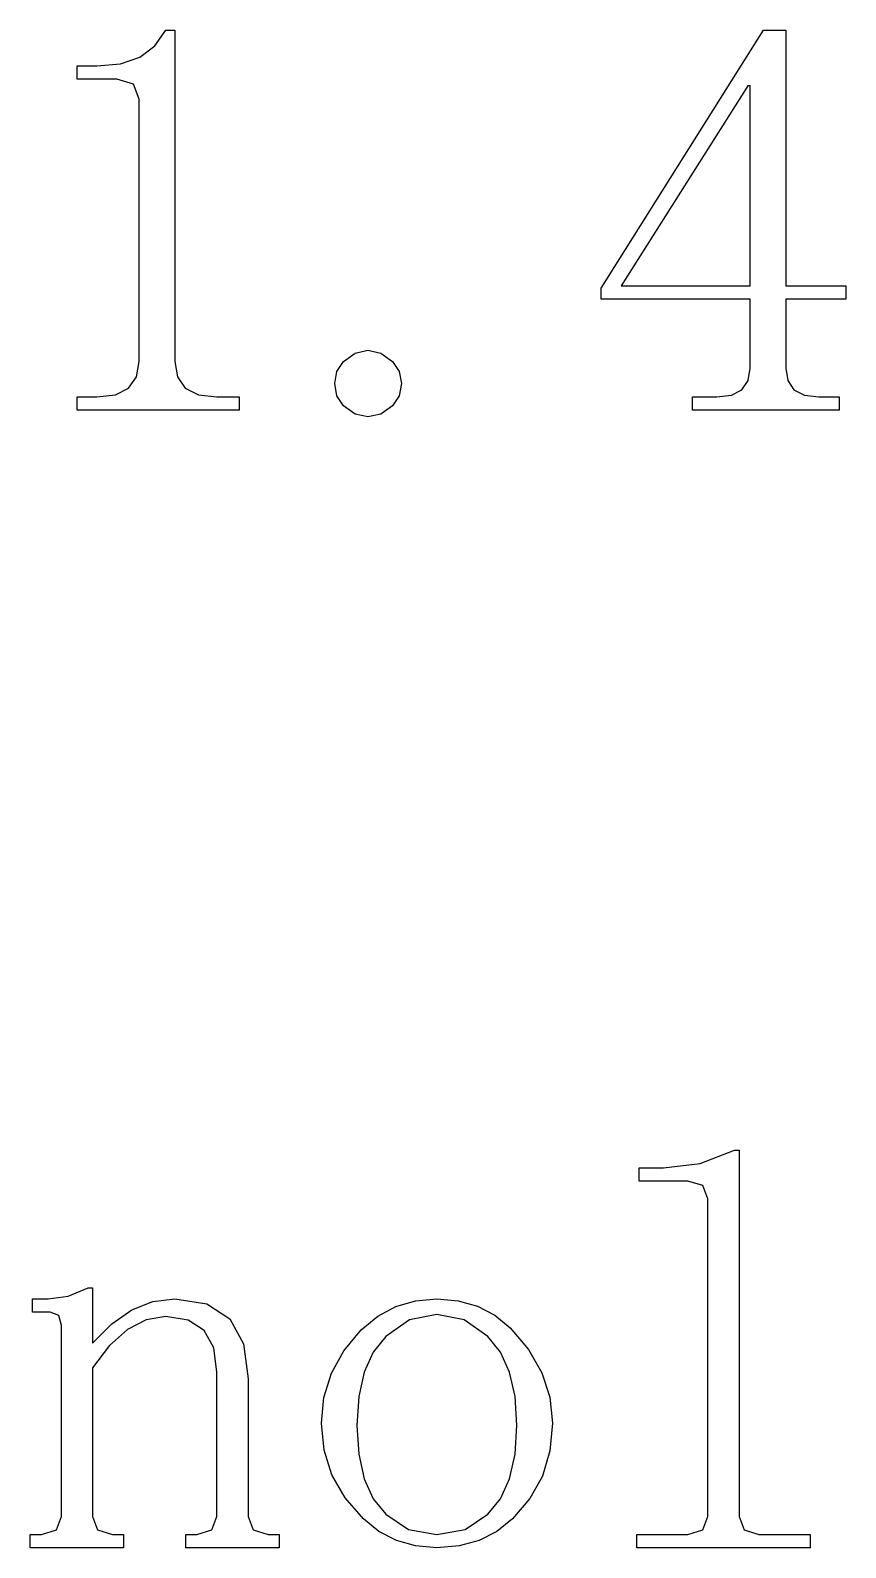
# Model space of a CAD drawing. Extents: x -200 to 421, y -75 to 295.
# Drawn here: x -64.96 to -51.61, y 5.7 to 30.54 of the extents above; entities that cross this region are included whole.
import ezdxf

# ---------------------------------------------------------------- set-up
doc = ezdxf.new("R2010")
doc.units = 0
doc.layers.get('0').update_dxf_attribs({"linetype": 'CONTINUOUS'})

# ---------------------------------------------------------------- blocks, each defined once
blk = doc.blocks.new('BLOCK_988')
at = {"color": 7}
blk.add_lwpolyline([(-62.595, 30.538), (-62.595, 25.119)], dxfattribs=at)
blk = doc.blocks.new('BLOCK_989')
at = {"color": 7}
blk.add_lwpolyline([(-62.595, 25.119), (-62.552, 24.865)], dxfattribs=at)
blk = doc.blocks.new('BLOCK_990')
at = {"color": 7}
blk.add_lwpolyline([(-62.552, 24.865), (-62.422, 24.683)], dxfattribs=at)
blk = doc.blocks.new('BLOCK_991')
at = {"color": 7}
blk.add_lwpolyline([(-62.422, 24.683), (-62.207, 24.574)], dxfattribs=at)
blk = doc.blocks.new('BLOCK_992')
at = {"color": 7}
blk.add_lwpolyline([(-62.207, 24.574), (-61.904, 24.538)], dxfattribs=at)
blk = doc.blocks.new('BLOCK_993')
at = {"color": 7}
blk.add_lwpolyline([(-61.904, 24.538), (-61.541, 24.538)], dxfattribs=at)
blk = doc.blocks.new('BLOCK_994')
at = {"color": 7}
blk.add_lwpolyline([(-61.541, 24.538), (-61.541, 24.319)], dxfattribs=at)
blk = doc.blocks.new('BLOCK_995')
at = {"color": 7}
blk.add_lwpolyline([(-61.541, 24.319), (-64.195, 24.319)], dxfattribs=at)
blk = doc.blocks.new('BLOCK_996')
at = {"color": 7}
blk.add_lwpolyline([(-64.195, 24.319), (-64.195, 24.538)], dxfattribs=at)
blk = doc.blocks.new('BLOCK_997')
at = {"color": 7}
blk.add_lwpolyline([(-64.195, 24.538), (-63.868, 24.538)], dxfattribs=at)
blk = doc.blocks.new('BLOCK_998')
at = {"color": 7}
blk.add_lwpolyline([(-63.868, 24.538), (-63.566, 24.574)], dxfattribs=at)
blk = doc.blocks.new('BLOCK_999')
at = {"color": 7}
blk.add_lwpolyline([(-63.566, 24.574), (-63.35, 24.683)], dxfattribs=at)
blk = doc.blocks.new('BLOCK_1000')
at = {"color": 7}
blk.add_lwpolyline([(-63.35, 24.683), (-63.22, 24.865)], dxfattribs=at)
blk = doc.blocks.new('BLOCK_1001')
at = {"color": 7}
blk.add_lwpolyline([(-63.22, 24.865), (-63.177, 25.119)], dxfattribs=at)
blk = doc.blocks.new('BLOCK_1002')
at = {"color": 7}
blk.add_lwpolyline([(-63.177, 25.119), (-63.177, 29.41)], dxfattribs=at)
blk = doc.blocks.new('BLOCK_1003')
at = {"color": 7}
blk.add_lwpolyline([(-63.177, 29.41), (-63.268, 29.656)], dxfattribs=at)
blk = doc.blocks.new('BLOCK_1004')
at = {"color": 7}
blk.add_lwpolyline([(-63.268, 29.656), (-63.541, 29.738)], dxfattribs=at)
blk = doc.blocks.new('BLOCK_1005')
at = {"color": 7}
blk.add_lwpolyline([(-63.541, 29.738), (-64.195, 29.738)], dxfattribs=at)
blk = doc.blocks.new('BLOCK_1006')
at = {"color": 7}
blk.add_lwpolyline([(-64.195, 29.738), (-64.195, 29.956)], dxfattribs=at)
blk = doc.blocks.new('BLOCK_1007')
at = {"color": 7}
blk.add_lwpolyline([(-64.195, 29.956), (-63.868, 29.956)], dxfattribs=at)
blk = doc.blocks.new('BLOCK_1008')
at = {"color": 7}
blk.add_lwpolyline([(-63.868, 29.956), (-63.484, 29.992)], dxfattribs=at)
blk = doc.blocks.new('BLOCK_1009')
at = {"color": 7}
blk.add_lwpolyline([(-63.484, 29.992), (-63.168, 30.101)], dxfattribs=at)
blk = doc.blocks.new('BLOCK_1010')
at = {"color": 7}
blk.add_lwpolyline([(-63.168, 30.101), (-62.92, 30.283)], dxfattribs=at)
blk = doc.blocks.new('BLOCK_1011')
at = {"color": 7}
blk.add_lwpolyline([(-62.92, 30.283), (-62.741, 30.538)], dxfattribs=at)
blk = doc.blocks.new('BLOCK_1012')
at = {"color": 7}
blk.add_lwpolyline([(-62.741, 30.538), (-62.595, 30.538)], dxfattribs=at)
blk = doc.blocks.new('BLOCK_1013')
at = {"color": 7}
blk.add_lwpolyline([(-59.032, 24.392), (-59.222, 24.256)], dxfattribs=at)
blk = doc.blocks.new('BLOCK_1014')
at = {"color": 7}
blk.add_lwpolyline([(-59.222, 24.256), (-59.432, 24.21)], dxfattribs=at)
blk = doc.blocks.new('BLOCK_1015')
at = {"color": 7}
blk.add_lwpolyline([(-59.432, 24.21), (-59.641, 24.256)], dxfattribs=at)
blk = doc.blocks.new('BLOCK_1016')
at = {"color": 7}
blk.add_lwpolyline([(-59.641, 24.256), (-59.832, 24.392)], dxfattribs=at)
blk = doc.blocks.new('BLOCK_1017')
at = {"color": 7}
blk.add_lwpolyline([(-59.832, 24.392), (-59.941, 24.556)], dxfattribs=at)
blk = doc.blocks.new('BLOCK_1018')
at = {"color": 7}
blk.add_lwpolyline([(-59.941, 24.556), (-59.977, 24.756)], dxfattribs=at)
blk = doc.blocks.new('BLOCK_1019')
at = {"color": 7}
blk.add_lwpolyline([(-59.977, 24.756), (-59.941, 24.956)], dxfattribs=at)
blk = doc.blocks.new('BLOCK_1020')
at = {"color": 7}
blk.add_lwpolyline([(-59.941, 24.956), (-59.832, 25.119)], dxfattribs=at)
blk = doc.blocks.new('BLOCK_1021')
at = {"color": 7}
blk.add_lwpolyline([(-59.832, 25.119), (-59.641, 25.256)], dxfattribs=at)
blk = doc.blocks.new('BLOCK_1022')
at = {"color": 7}
blk.add_lwpolyline([(-59.641, 25.256), (-59.432, 25.301)], dxfattribs=at)
blk = doc.blocks.new('BLOCK_1023')
at = {"color": 7}
blk.add_lwpolyline([(-59.432, 25.301), (-59.222, 25.256)], dxfattribs=at)
blk = doc.blocks.new('BLOCK_1024')
at = {"color": 7}
blk.add_lwpolyline([(-59.222, 25.256), (-59.032, 25.119)], dxfattribs=at)
blk = doc.blocks.new('BLOCK_1025')
at = {"color": 7}
blk.add_lwpolyline([(-59.032, 25.119), (-58.922, 24.956)], dxfattribs=at)
blk = doc.blocks.new('BLOCK_1026')
at = {"color": 7}
blk.add_lwpolyline([(-58.922, 24.956), (-58.886, 24.756)], dxfattribs=at)
blk = doc.blocks.new('BLOCK_1027')
at = {"color": 7}
blk.add_lwpolyline([(-58.886, 24.756), (-58.922, 24.556)], dxfattribs=at)
blk = doc.blocks.new('BLOCK_1028')
at = {"color": 7}
blk.add_lwpolyline([(-58.922, 24.556), (-59.032, 24.392)], dxfattribs=at)
blk = doc.blocks.new('BLOCK_1029')
at = {"color": 7}
blk.add_lwpolyline([(-52.595, 25.01), (-52.561, 24.804)], dxfattribs=at)
blk = doc.blocks.new('BLOCK_1030')
at = {"color": 7}
blk.add_lwpolyline([(-52.561, 24.804), (-52.459, 24.656)], dxfattribs=at)
blk = doc.blocks.new('BLOCK_1031')
at = {"color": 7}
blk.add_lwpolyline([(-52.459, 24.656), (-52.288, 24.567)], dxfattribs=at)
blk = doc.blocks.new('BLOCK_1032')
at = {"color": 7}
blk.add_lwpolyline([(-52.288, 24.567), (-52.05, 24.538)], dxfattribs=at)
blk = doc.blocks.new('BLOCK_1033')
at = {"color": 7}
blk.add_lwpolyline([(-52.05, 24.538), (-51.722, 24.538)], dxfattribs=at)
blk = doc.blocks.new('BLOCK_1034')
at = {"color": 7}
blk.add_lwpolyline([(-51.722, 24.538), (-51.722, 24.319)], dxfattribs=at)
blk = doc.blocks.new('BLOCK_1035')
at = {"color": 7}
blk.add_lwpolyline([(-51.722, 24.319), (-54.122, 24.319)], dxfattribs=at)
blk = doc.blocks.new('BLOCK_1036')
at = {"color": 7}
blk.add_lwpolyline([(-54.122, 24.319), (-54.122, 24.538)], dxfattribs=at)
blk = doc.blocks.new('BLOCK_1037')
at = {"color": 7}
blk.add_lwpolyline([(-54.122, 24.538), (-53.722, 24.538)], dxfattribs=at)
blk = doc.blocks.new('BLOCK_1038')
at = {"color": 7}
blk.add_lwpolyline([(-53.722, 24.538), (-53.484, 24.567)], dxfattribs=at)
blk = doc.blocks.new('BLOCK_1039')
at = {"color": 7}
blk.add_lwpolyline([(-53.484, 24.567), (-53.313, 24.656)], dxfattribs=at)
blk = doc.blocks.new('BLOCK_1040')
at = {"color": 7}
blk.add_lwpolyline([(-53.313, 24.656), (-53.211, 24.804)], dxfattribs=at)
blk = doc.blocks.new('BLOCK_1041')
at = {"color": 7}
blk.add_lwpolyline([(-53.211, 24.804), (-53.177, 25.01)], dxfattribs=at)
blk = doc.blocks.new('BLOCK_1042')
at = {"color": 7}
blk.add_lwpolyline([(-53.177, 25.01), (-53.177, 26.138)], dxfattribs=at)
blk = doc.blocks.new('BLOCK_1043')
at = {"color": 7}
blk.add_lwpolyline([(-53.177, 26.138), (-55.613, 26.138)], dxfattribs=at)
blk = doc.blocks.new('BLOCK_1044')
at = {"color": 7}
blk.add_lwpolyline([(-55.613, 26.138), (-55.613, 26.319)], dxfattribs=at)
blk = doc.blocks.new('BLOCK_1045')
at = {"color": 7}
blk.add_lwpolyline([(-55.613, 26.319), (-52.959, 30.538)], dxfattribs=at)
blk = doc.blocks.new('BLOCK_1046')
at = {"color": 7}
blk.add_lwpolyline([(-52.959, 30.538), (-52.595, 30.538)], dxfattribs=at)
blk = doc.blocks.new('BLOCK_1047')
at = {"color": 7}
blk.add_lwpolyline([(-52.595, 30.538), (-52.595, 26.356)], dxfattribs=at)
blk = doc.blocks.new('BLOCK_1048')
at = {"color": 7}
blk.add_lwpolyline([(-52.595, 26.356), (-51.613, 26.356)], dxfattribs=at)
blk = doc.blocks.new('BLOCK_1049')
at = {"color": 7}
blk.add_lwpolyline([(-51.613, 26.356), (-51.613, 26.138)], dxfattribs=at)
blk = doc.blocks.new('BLOCK_1050')
at = {"color": 7}
blk.add_lwpolyline([(-51.613, 26.138), (-52.595, 26.138)], dxfattribs=at)
blk = doc.blocks.new('BLOCK_1051')
at = {"color": 7}
blk.add_lwpolyline([(-52.595, 26.138), (-52.595, 25.01)], dxfattribs=at)
blk = doc.blocks.new('BLOCK_1052')
at = {"color": 7}
blk.add_lwpolyline([(-53.213, 29.629), (-55.286, 26.356)], dxfattribs=at)
blk = doc.blocks.new('BLOCK_1053')
at = {"color": 7}
blk.add_lwpolyline([(-55.286, 26.356), (-53.177, 26.356)], dxfattribs=at)
blk = doc.blocks.new('BLOCK_1054')
at = {"color": 7}
blk.add_lwpolyline([(-53.177, 26.356), (-53.177, 29.629)], dxfattribs=at)
blk = doc.blocks.new('BLOCK_1055')
at = {"color": 7}
blk.add_lwpolyline([(-53.177, 29.629), (-53.213, 29.629)], dxfattribs=at)
blk = doc.blocks.new('BLOCK_1788')
at = {"color": 7}
blk.add_lwpolyline([(-64.45, 9.338), (-64.495, 9.501)], dxfattribs=at)
blk = doc.blocks.new('BLOCK_1789')
at = {"color": 7}
blk.add_lwpolyline([(-64.495, 9.501), (-64.632, 9.556)], dxfattribs=at)
blk = doc.blocks.new('BLOCK_1790')
at = {"color": 7}
blk.add_lwpolyline([(-64.632, 9.556), (-64.922, 9.556)], dxfattribs=at)
blk = doc.blocks.new('BLOCK_1791')
at = {"color": 7}
blk.add_lwpolyline([(-64.922, 9.556), (-64.922, 9.774)], dxfattribs=at)
blk = doc.blocks.new('BLOCK_1792')
at = {"color": 7}
blk.add_lwpolyline([(-64.922, 9.774), (-64.668, 9.774)], dxfattribs=at)
blk = doc.blocks.new('BLOCK_1793')
at = {"color": 7}
blk.add_lwpolyline([(-64.668, 9.774), (-64.341, 9.819)], dxfattribs=at)
blk = doc.blocks.new('BLOCK_1794')
at = {"color": 7}
blk.add_lwpolyline([(-64.341, 9.819), (-64.013, 9.956)], dxfattribs=at)
blk = doc.blocks.new('BLOCK_1795')
at = {"color": 7}
blk.add_lwpolyline([(-64.013, 9.956), (-63.941, 9.956)], dxfattribs=at)
blk = doc.blocks.new('BLOCK_1796')
at = {"color": 7}
blk.add_lwpolyline([(-63.941, 9.956), (-63.941, 9.047)], dxfattribs=at)
blk = doc.blocks.new('BLOCK_1797')
at = {"color": 7}
blk.add_lwpolyline([(-63.941, 9.047), (-63.625, 9.365)], dxfattribs=at)
blk = doc.blocks.new('BLOCK_1798')
at = {"color": 7}
blk.add_lwpolyline([(-63.625, 9.365), (-63.295, 9.592)], dxfattribs=at)
blk = doc.blocks.new('BLOCK_1799')
at = {"color": 7}
blk.add_lwpolyline([(-63.295, 9.592), (-62.952, 9.729)], dxfattribs=at)
blk = doc.blocks.new('BLOCK_1800')
at = {"color": 7}
blk.add_lwpolyline([(-62.952, 9.729), (-62.595, 9.774)], dxfattribs=at)
blk = doc.blocks.new('BLOCK_1801')
at = {"color": 7}
blk.add_lwpolyline([(-62.595, 9.774), (-62.07, 9.692)], dxfattribs=at)
blk = doc.blocks.new('BLOCK_1802')
at = {"color": 7}
blk.add_lwpolyline([(-62.07, 9.692), (-61.695, 9.447)], dxfattribs=at)
blk = doc.blocks.new('BLOCK_1803')
at = {"color": 7}
blk.add_lwpolyline([(-61.695, 9.447), (-61.47, 9.038)], dxfattribs=at)
blk = doc.blocks.new('BLOCK_1804')
at = {"color": 7}
blk.add_lwpolyline([(-61.47, 9.038), (-61.395, 8.465)], dxfattribs=at)
blk = doc.blocks.new('BLOCK_1805')
at = {"color": 7}
blk.add_lwpolyline([(-61.395, 8.465), (-61.395, 6.21)], dxfattribs=at)
blk = doc.blocks.new('BLOCK_1806')
at = {"color": 7}
blk.add_lwpolyline([(-61.395, 6.21), (-61.313, 5.992)], dxfattribs=at)
blk = doc.blocks.new('BLOCK_1807')
at = {"color": 7}
blk.add_lwpolyline([(-61.313, 5.992), (-61.068, 5.919)], dxfattribs=at)
blk = doc.blocks.new('BLOCK_1808')
at = {"color": 7}
blk.add_lwpolyline([(-61.068, 5.919), (-60.886, 5.919)], dxfattribs=at)
blk = doc.blocks.new('BLOCK_1809')
at = {"color": 7}
blk.add_lwpolyline([(-60.886, 5.919), (-60.886, 5.701)], dxfattribs=at)
blk = doc.blocks.new('BLOCK_1810')
at = {"color": 7}
blk.add_lwpolyline([(-60.886, 5.701), (-62.413, 5.701)], dxfattribs=at)
blk = doc.blocks.new('BLOCK_1811')
at = {"color": 7}
blk.add_lwpolyline([(-62.413, 5.701), (-62.413, 5.919)], dxfattribs=at)
blk = doc.blocks.new('BLOCK_1812')
at = {"color": 7}
blk.add_lwpolyline([(-62.413, 5.919), (-62.232, 5.919)], dxfattribs=at)
blk = doc.blocks.new('BLOCK_1813')
at = {"color": 7}
blk.add_lwpolyline([(-62.232, 5.919), (-61.986, 5.992)], dxfattribs=at)
blk = doc.blocks.new('BLOCK_1814')
at = {"color": 7}
blk.add_lwpolyline([(-61.986, 5.992), (-61.904, 6.21)], dxfattribs=at)
blk = doc.blocks.new('BLOCK_1815')
at = {"color": 7}
blk.add_lwpolyline([(-61.904, 6.21), (-61.904, 8.574)], dxfattribs=at)
blk = doc.blocks.new('BLOCK_1816')
at = {"color": 7}
blk.add_lwpolyline([(-61.904, 8.574), (-61.957, 8.972)], dxfattribs=at)
blk = doc.blocks.new('BLOCK_1817')
at = {"color": 7}
blk.add_lwpolyline([(-61.957, 8.972), (-62.113, 9.256)], dxfattribs=at)
blk = doc.blocks.new('BLOCK_1818')
at = {"color": 7}
blk.add_lwpolyline([(-62.113, 9.256), (-62.375, 9.426)], dxfattribs=at)
blk = doc.blocks.new('BLOCK_1819')
at = {"color": 7}
blk.add_lwpolyline([(-62.375, 9.426), (-62.741, 9.483)], dxfattribs=at)
blk = doc.blocks.new('BLOCK_1820')
at = {"color": 7}
blk.add_lwpolyline([(-62.741, 9.483), (-63.061, 9.431)], dxfattribs=at)
blk = doc.blocks.new('BLOCK_1821')
at = {"color": 7}
blk.add_lwpolyline([(-63.061, 9.431), (-63.368, 9.274)], dxfattribs=at)
blk = doc.blocks.new('BLOCK_1822')
at = {"color": 7}
blk.add_lwpolyline([(-63.368, 9.274), (-63.661, 9.013)], dxfattribs=at)
blk = doc.blocks.new('BLOCK_1823')
at = {"color": 7}
blk.add_lwpolyline([(-63.661, 9.013), (-63.941, 8.647)], dxfattribs=at)
blk = doc.blocks.new('BLOCK_1824')
at = {"color": 7}
blk.add_lwpolyline([(-63.941, 8.647), (-63.941, 6.21)], dxfattribs=at)
blk = doc.blocks.new('BLOCK_1825')
at = {"color": 7}
blk.add_lwpolyline([(-63.941, 6.21), (-63.859, 5.992)], dxfattribs=at)
blk = doc.blocks.new('BLOCK_1826')
at = {"color": 7}
blk.add_lwpolyline([(-63.859, 5.992), (-63.613, 5.919)], dxfattribs=at)
blk = doc.blocks.new('BLOCK_1827')
at = {"color": 7}
blk.add_lwpolyline([(-63.613, 5.919), (-63.432, 5.919)], dxfattribs=at)
blk = doc.blocks.new('BLOCK_1828')
at = {"color": 7}
blk.add_lwpolyline([(-63.432, 5.919), (-63.432, 5.701)], dxfattribs=at)
blk = doc.blocks.new('BLOCK_1829')
at = {"color": 7}
blk.add_lwpolyline([(-63.432, 5.701), (-64.959, 5.701)], dxfattribs=at)
blk = doc.blocks.new('BLOCK_1830')
at = {"color": 7}
blk.add_lwpolyline([(-64.959, 5.701), (-64.959, 5.919)], dxfattribs=at)
blk = doc.blocks.new('BLOCK_1831')
at = {"color": 7}
blk.add_lwpolyline([(-64.959, 5.919), (-64.777, 5.919)], dxfattribs=at)
blk = doc.blocks.new('BLOCK_1832')
at = {"color": 7}
blk.add_lwpolyline([(-64.777, 5.919), (-64.532, 5.992)], dxfattribs=at)
blk = doc.blocks.new('BLOCK_1833')
at = {"color": 7}
blk.add_lwpolyline([(-64.532, 5.992), (-64.45, 6.21)], dxfattribs=at)
blk = doc.blocks.new('BLOCK_1834')
at = {"color": 7}
blk.add_lwpolyline([(-64.45, 6.21), (-64.45, 9.338)], dxfattribs=at)
blk = doc.blocks.new('BLOCK_1835')
at = {"color": 7}
blk.add_lwpolyline([(-58.304, 9.774), (-57.957, 9.744)], dxfattribs=at)
blk = doc.blocks.new('BLOCK_1836')
at = {"color": 7}
blk.add_lwpolyline([(-57.957, 9.744), (-57.641, 9.656)], dxfattribs=at)
blk = doc.blocks.new('BLOCK_1837')
at = {"color": 7}
blk.add_lwpolyline([(-57.641, 9.656), (-57.357, 9.508)], dxfattribs=at)
blk = doc.blocks.new('BLOCK_1838')
at = {"color": 7}
blk.add_lwpolyline([(-57.357, 9.508), (-57.104, 9.301)], dxfattribs=at)
blk = doc.blocks.new('BLOCK_1839')
at = {"color": 7}
blk.add_lwpolyline([(-57.104, 9.301), (-56.802, 8.944)], dxfattribs=at)
blk = doc.blocks.new('BLOCK_1840')
at = {"color": 7}
blk.add_lwpolyline([(-56.802, 8.944), (-56.586, 8.565)], dxfattribs=at)
blk = doc.blocks.new('BLOCK_1841')
at = {"color": 7}
blk.add_lwpolyline([(-56.586, 8.565), (-56.457, 8.163)], dxfattribs=at)
blk = doc.blocks.new('BLOCK_1842')
at = {"color": 7}
blk.add_lwpolyline([(-56.457, 8.163), (-56.413, 7.738)], dxfattribs=at)
blk = doc.blocks.new('BLOCK_1843')
at = {"color": 7}
blk.add_lwpolyline([(-56.413, 7.738), (-56.454, 7.285)], dxfattribs=at)
blk = doc.blocks.new('BLOCK_1844')
at = {"color": 7}
blk.add_lwpolyline([(-56.454, 7.285), (-56.577, 6.874)], dxfattribs=at)
blk = doc.blocks.new('BLOCK_1845')
at = {"color": 7}
blk.add_lwpolyline([(-56.577, 6.874), (-56.782, 6.504)], dxfattribs=at)
blk = doc.blocks.new('BLOCK_1846')
at = {"color": 7}
blk.add_lwpolyline([(-56.782, 6.504), (-57.068, 6.174)], dxfattribs=at)
blk = doc.blocks.new('BLOCK_1847')
at = {"color": 7}
blk.add_lwpolyline([(-57.068, 6.174), (-57.322, 5.967)], dxfattribs=at)
blk = doc.blocks.new('BLOCK_1848')
at = {"color": 7}
blk.add_lwpolyline([(-57.322, 5.967), (-57.613, 5.819)], dxfattribs=at)
blk = doc.blocks.new('BLOCK_1849')
at = {"color": 7}
blk.add_lwpolyline([(-57.613, 5.819), (-57.941, 5.731)], dxfattribs=at)
blk = doc.blocks.new('BLOCK_1850')
at = {"color": 7}
blk.add_lwpolyline([(-57.941, 5.731), (-58.304, 5.701)], dxfattribs=at)
blk = doc.blocks.new('BLOCK_1851')
at = {"color": 7}
blk.add_lwpolyline([(-58.304, 5.701), (-58.652, 5.731)], dxfattribs=at)
blk = doc.blocks.new('BLOCK_1852')
at = {"color": 7}
blk.add_lwpolyline([(-58.652, 5.731), (-58.968, 5.819)], dxfattribs=at)
blk = doc.blocks.new('BLOCK_1853')
at = {"color": 7}
blk.add_lwpolyline([(-58.968, 5.819), (-59.252, 5.967)], dxfattribs=at)
blk = doc.blocks.new('BLOCK_1854')
at = {"color": 7}
blk.add_lwpolyline([(-59.252, 5.967), (-59.504, 6.174)], dxfattribs=at)
blk = doc.blocks.new('BLOCK_1855')
at = {"color": 7}
blk.add_lwpolyline([(-59.504, 6.174), (-59.807, 6.517)], dxfattribs=at)
blk = doc.blocks.new('BLOCK_1856')
at = {"color": 7}
blk.add_lwpolyline([(-59.807, 6.517), (-60.022, 6.892)], dxfattribs=at)
blk = doc.blocks.new('BLOCK_1857')
at = {"color": 7}
blk.add_lwpolyline([(-60.022, 6.892), (-60.152, 7.299)], dxfattribs=at)
blk = doc.blocks.new('BLOCK_1858')
at = {"color": 7}
blk.add_lwpolyline([(-60.152, 7.299), (-60.195, 7.738)], dxfattribs=at)
blk = doc.blocks.new('BLOCK_1859')
at = {"color": 7}
blk.add_lwpolyline([(-60.195, 7.738), (-60.154, 8.16)], dxfattribs=at)
blk = doc.blocks.new('BLOCK_1860')
at = {"color": 7}
blk.add_lwpolyline([(-60.154, 8.16), (-60.032, 8.556)], dxfattribs=at)
blk = doc.blocks.new('BLOCK_1861')
at = {"color": 7}
blk.add_lwpolyline([(-60.032, 8.556), (-59.827, 8.924)], dxfattribs=at)
blk = doc.blocks.new('BLOCK_1862')
at = {"color": 7}
blk.add_lwpolyline([(-59.827, 8.924), (-59.541, 9.265)], dxfattribs=at)
blk = doc.blocks.new('BLOCK_1863')
at = {"color": 7}
blk.add_lwpolyline([(-59.541, 9.265), (-59.272, 9.488)], dxfattribs=at)
blk = doc.blocks.new('BLOCK_1864')
at = {"color": 7}
blk.add_lwpolyline([(-59.272, 9.488), (-58.977, 9.647)], dxfattribs=at)
blk = doc.blocks.new('BLOCK_1865')
at = {"color": 7}
blk.add_lwpolyline([(-58.977, 9.647), (-58.654, 9.742)], dxfattribs=at)
blk = doc.blocks.new('BLOCK_1866')
at = {"color": 7}
blk.add_lwpolyline([(-58.654, 9.742), (-58.304, 9.774)], dxfattribs=at)
blk = doc.blocks.new('BLOCK_1867')
at = {"color": 7}
blk.add_lwpolyline([(-58.304, 9.519), (-58.75, 9.429)], dxfattribs=at)
blk = doc.blocks.new('BLOCK_1868')
at = {"color": 7}
blk.add_lwpolyline([(-58.75, 9.429), (-59.141, 9.156)], dxfattribs=at)
blk = doc.blocks.new('BLOCK_1869')
at = {"color": 7}
blk.add_lwpolyline([(-59.141, 9.156), (-59.347, 8.901)], dxfattribs=at)
blk = doc.blocks.new('BLOCK_1870')
at = {"color": 7}
blk.add_lwpolyline([(-59.347, 8.901), (-59.495, 8.574)], dxfattribs=at)
blk = doc.blocks.new('BLOCK_1871')
at = {"color": 7}
blk.add_lwpolyline([(-59.495, 8.574), (-59.584, 8.174)], dxfattribs=at)
blk = doc.blocks.new('BLOCK_1872')
at = {"color": 7}
blk.add_lwpolyline([(-59.584, 8.174), (-59.613, 7.701)], dxfattribs=at)
blk = doc.blocks.new('BLOCK_1873')
at = {"color": 7}
blk.add_lwpolyline([(-59.613, 7.701), (-59.584, 7.229)], dxfattribs=at)
blk = doc.blocks.new('BLOCK_1874')
at = {"color": 7}
blk.add_lwpolyline([(-59.584, 7.229), (-59.495, 6.829)], dxfattribs=at)
blk = doc.blocks.new('BLOCK_1875')
at = {"color": 7}
blk.add_lwpolyline([(-59.495, 6.829), (-59.347, 6.501)], dxfattribs=at)
blk = doc.blocks.new('BLOCK_1876')
at = {"color": 7}
blk.add_lwpolyline([(-59.347, 6.501), (-59.141, 6.247)], dxfattribs=at)
blk = doc.blocks.new('BLOCK_1877')
at = {"color": 7}
blk.add_lwpolyline([(-59.141, 6.247), (-58.768, 6.001)], dxfattribs=at)
blk = doc.blocks.new('BLOCK_1878')
at = {"color": 7}
blk.add_lwpolyline([(-58.768, 6.001), (-58.304, 5.919)], dxfattribs=at)
blk = doc.blocks.new('BLOCK_1879')
at = {"color": 7}
blk.add_lwpolyline([(-58.304, 5.919), (-57.841, 6.001)], dxfattribs=at)
blk = doc.blocks.new('BLOCK_1880')
at = {"color": 7}
blk.add_lwpolyline([(-57.841, 6.001), (-57.468, 6.247)], dxfattribs=at)
blk = doc.blocks.new('BLOCK_1881')
at = {"color": 7}
blk.add_lwpolyline([(-57.468, 6.247), (-57.261, 6.501)], dxfattribs=at)
blk = doc.blocks.new('BLOCK_1882')
at = {"color": 7}
blk.add_lwpolyline([(-57.261, 6.501), (-57.113, 6.829)], dxfattribs=at)
blk = doc.blocks.new('BLOCK_1883')
at = {"color": 7}
blk.add_lwpolyline([(-57.113, 6.829), (-57.025, 7.229)], dxfattribs=at)
blk = doc.blocks.new('BLOCK_1884')
at = {"color": 7}
blk.add_lwpolyline([(-57.025, 7.229), (-56.995, 7.701)], dxfattribs=at)
blk = doc.blocks.new('BLOCK_1885')
at = {"color": 7}
blk.add_lwpolyline([(-56.995, 7.701), (-57.025, 8.174)], dxfattribs=at)
blk = doc.blocks.new('BLOCK_1886')
at = {"color": 7}
blk.add_lwpolyline([(-57.025, 8.174), (-57.113, 8.574)], dxfattribs=at)
blk = doc.blocks.new('BLOCK_1887')
at = {"color": 7}
blk.add_lwpolyline([(-57.113, 8.574), (-57.261, 8.901)], dxfattribs=at)
blk = doc.blocks.new('BLOCK_1888')
at = {"color": 7}
blk.add_lwpolyline([(-57.261, 8.901), (-57.468, 9.156)], dxfattribs=at)
blk = doc.blocks.new('BLOCK_1889')
at = {"color": 7}
blk.add_lwpolyline([(-57.468, 9.156), (-57.859, 9.429)], dxfattribs=at)
blk = doc.blocks.new('BLOCK_1890')
at = {"color": 7}
blk.add_lwpolyline([(-57.859, 9.429), (-58.304, 9.519)], dxfattribs=at)
blk = doc.blocks.new('BLOCK_1891')
at = {"color": 7}
blk.add_lwpolyline([(-54.595, 11.919), (-53.995, 11.992)], dxfattribs=at)
blk = doc.blocks.new('BLOCK_1892')
at = {"color": 7}
blk.add_lwpolyline([(-53.995, 11.992), (-53.432, 12.21)], dxfattribs=at)
blk = doc.blocks.new('BLOCK_1893')
at = {"color": 7}
blk.add_lwpolyline([(-53.432, 12.21), (-53.359, 12.21)], dxfattribs=at)
blk = doc.blocks.new('BLOCK_1894')
at = {"color": 7}
blk.add_lwpolyline([(-53.359, 12.21), (-53.359, 6.21)], dxfattribs=at)
blk = doc.blocks.new('BLOCK_1895')
at = {"color": 7}
blk.add_lwpolyline([(-53.359, 6.21), (-53.277, 5.992)], dxfattribs=at)
blk = doc.blocks.new('BLOCK_1896')
at = {"color": 7}
blk.add_lwpolyline([(-53.277, 5.992), (-53.032, 5.919)], dxfattribs=at)
blk = doc.blocks.new('BLOCK_1897')
at = {"color": 7}
blk.add_lwpolyline([(-53.032, 5.919), (-52.195, 5.919)], dxfattribs=at)
blk = doc.blocks.new('BLOCK_1898')
at = {"color": 7}
blk.add_lwpolyline([(-52.195, 5.919), (-52.195, 5.701)], dxfattribs=at)
blk = doc.blocks.new('BLOCK_1899')
at = {"color": 7}
blk.add_lwpolyline([(-52.195, 5.701), (-55.032, 5.701)], dxfattribs=at)
blk = doc.blocks.new('BLOCK_1900')
at = {"color": 7}
blk.add_lwpolyline([(-55.032, 5.701), (-55.032, 5.919)], dxfattribs=at)
blk = doc.blocks.new('BLOCK_1901')
at = {"color": 7}
blk.add_lwpolyline([(-55.032, 5.919), (-54.195, 5.919)], dxfattribs=at)
blk = doc.blocks.new('BLOCK_1902')
at = {"color": 7}
blk.add_lwpolyline([(-54.195, 5.919), (-53.95, 5.992)], dxfattribs=at)
blk = doc.blocks.new('BLOCK_1903')
at = {"color": 7}
blk.add_lwpolyline([(-53.95, 5.992), (-53.868, 6.21)], dxfattribs=at)
blk = doc.blocks.new('BLOCK_1904')
at = {"color": 7}
blk.add_lwpolyline([(-53.868, 6.21), (-53.868, 11.41)], dxfattribs=at)
blk = doc.blocks.new('BLOCK_1905')
at = {"color": 7}
blk.add_lwpolyline([(-53.868, 11.41), (-53.95, 11.629)], dxfattribs=at)
blk = doc.blocks.new('BLOCK_1906')
at = {"color": 7}
blk.add_lwpolyline([(-53.95, 11.629), (-54.195, 11.701)], dxfattribs=at)
blk = doc.blocks.new('BLOCK_1907')
at = {"color": 7}
blk.add_lwpolyline([(-54.195, 11.701), (-54.995, 11.701)], dxfattribs=at)
blk = doc.blocks.new('BLOCK_1908')
at = {"color": 7}
blk.add_lwpolyline([(-54.995, 11.701), (-54.995, 11.919)], dxfattribs=at)
blk = doc.blocks.new('BLOCK_1909')
at = {"color": 7}
blk.add_lwpolyline([(-54.995, 11.919), (-54.595, 11.919)], dxfattribs=at)

msp = doc.modelspace()

# ---------------------------------------------------------------- block references
for name in ['BLOCK_1011', 'BLOCK_1012', 'BLOCK_988', 'BLOCK_1045', 'BLOCK_1046', 'BLOCK_1047', 'BLOCK_1009', 'BLOCK_1010', 'BLOCK_1006', 'BLOCK_1007', 'BLOCK_1008', 'BLOCK_1005', 'BLOCK_1004', 'BLOCK_1003', 'BLOCK_1052', 'BLOCK_1055', 'BLOCK_1054', 'BLOCK_1002', 'BLOCK_1053', 'BLOCK_1048', 'BLOCK_1049', 'BLOCK_1044', 'BLOCK_1043', 'BLOCK_1042', 'BLOCK_1050', 'BLOCK_1051', 'BLOCK_1001', 'BLOCK_989', 'BLOCK_1020', 'BLOCK_1021', 'BLOCK_1022', 'BLOCK_1023', 'BLOCK_1024', 'BLOCK_1025', 'BLOCK_1000', 'BLOCK_990', 'BLOCK_1019', 'BLOCK_1026', 'BLOCK_1041', 'BLOCK_1029', 'BLOCK_999', 'BLOCK_991', 'BLOCK_1018', 'BLOCK_1027', 'BLOCK_1039', 'BLOCK_1040', 'BLOCK_1030', 'BLOCK_1031', 'BLOCK_996', 'BLOCK_997', 'BLOCK_998', 'BLOCK_992', 'BLOCK_993', 'BLOCK_994', 'BLOCK_1017', 'BLOCK_1016', 'BLOCK_1013', 'BLOCK_1028', 'BLOCK_1036', 'BLOCK_1037', 'BLOCK_1038', 'BLOCK_1032', 'BLOCK_1033', 'BLOCK_1034', 'BLOCK_995', 'BLOCK_1015', 'BLOCK_1014', 'BLOCK_1035', 'BLOCK_1892', 'BLOCK_1893', 'BLOCK_1894', 'BLOCK_1891', 'BLOCK_1908', 'BLOCK_1909', 'BLOCK_1907', 'BLOCK_1906', 'BLOCK_1905', 'BLOCK_1904', 'BLOCK_1794', 'BLOCK_1795', 'BLOCK_1796', 'BLOCK_1791', 'BLOCK_1792', 'BLOCK_1793', 'BLOCK_1799', 'BLOCK_1800', 'BLOCK_1801', 'BLOCK_1802', 'BLOCK_1865', 'BLOCK_1866', 'BLOCK_1835', 'BLOCK_1836', 'BLOCK_1790', 'BLOCK_1789', 'BLOCK_1788', 'BLOCK_1798', 'BLOCK_1820', 'BLOCK_1819', 'BLOCK_1803', 'BLOCK_1863', 'BLOCK_1864', 'BLOCK_1867', 'BLOCK_1890', 'BLOCK_1837', 'BLOCK_1838', 'BLOCK_1834', 'BLOCK_1797', 'BLOCK_1822', 'BLOCK_1821', 'BLOCK_1818', 'BLOCK_1817', 'BLOCK_1862', 'BLOCK_1868', 'BLOCK_1889', 'BLOCK_1839', 'BLOCK_1823', 'BLOCK_1816', 'BLOCK_1804', 'BLOCK_1869', 'BLOCK_1888', 'BLOCK_1840', 'BLOCK_1861', 'BLOCK_1870', 'BLOCK_1887', 'BLOCK_1824', 'BLOCK_1815', 'BLOCK_1805', 'BLOCK_1860', 'BLOCK_1871', 'BLOCK_1886', 'BLOCK_1841', 'BLOCK_1859', 'BLOCK_1872', 'BLOCK_1885', 'BLOCK_1842', 'BLOCK_1858', 'BLOCK_1873', 'BLOCK_1884', 'BLOCK_1843', 'BLOCK_1857', 'BLOCK_1874', 'BLOCK_1883', 'BLOCK_1844', 'BLOCK_1856', 'BLOCK_1875', 'BLOCK_1882', 'BLOCK_1845', 'BLOCK_1855', 'BLOCK_1876', 'BLOCK_1881', 'BLOCK_1846', 'BLOCK_1833', 'BLOCK_1825', 'BLOCK_1814', 'BLOCK_1806', 'BLOCK_1877', 'BLOCK_1880', 'BLOCK_1903', 'BLOCK_1895', 'BLOCK_1832', 'BLOCK_1826', 'BLOCK_1813', 'BLOCK_1807', 'BLOCK_1854', 'BLOCK_1853', 'BLOCK_1878', 'BLOCK_1879', 'BLOCK_1848', 'BLOCK_1847', 'BLOCK_1902', 'BLOCK_1896', 'BLOCK_1830', 'BLOCK_1831', 'BLOCK_1827', 'BLOCK_1828', 'BLOCK_1811', 'BLOCK_1812', 'BLOCK_1808', 'BLOCK_1809', 'BLOCK_1852', 'BLOCK_1851', 'BLOCK_1850', 'BLOCK_1849', 'BLOCK_1900', 'BLOCK_1901', 'BLOCK_1897', 'BLOCK_1898', 'BLOCK_1829', 'BLOCK_1810', 'BLOCK_1899']:
    msp.add_blockref(name, (0, 0))

doc.saveas('drawing.dxf')
